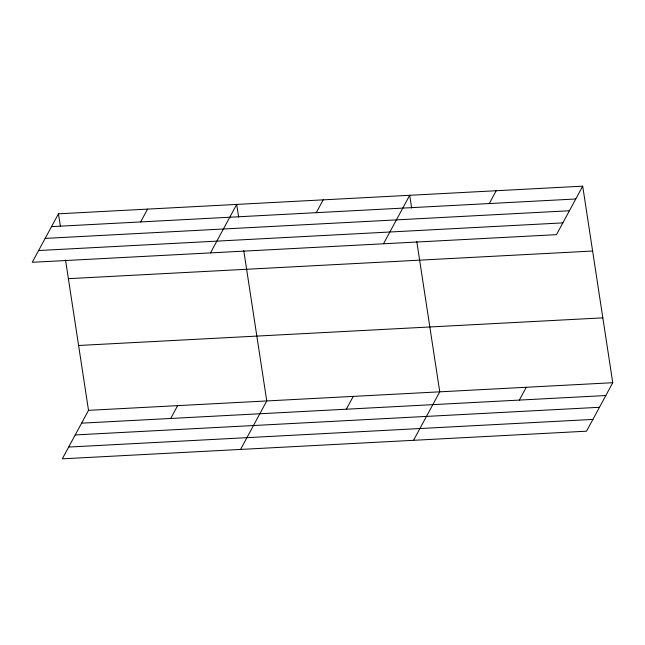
<?xml version="1.0" encoding="UTF-8"?>
<svg xmlns="http://www.w3.org/2000/svg" width="645" height="645" viewBox="0 0 645 645"><rect width="100%" height="100%" fill="white"/><g stroke="black" fill="none" stroke-linecap="round" stroke-linejoin="round"><path stroke-width="0.97" d="M58.461 213.809L32.25 262.289L556.482 234.659L582.701 186.171L58.461 213.809L60.42 226.58M140.65 221.928L147.584 209.109M65.524 259.991L88.518 410.341L62.299 458.829L586.539 431.191L612.75 382.711L582.701 186.171M210.488 252.896L236.707 204.417L238.658 217.188M170.707 418.46L177.633 405.641M316.268 212.673L323.201 199.853M240.545 449.428L266.756 400.948L243.77 250.599M383.485 243.778L409.704 195.298L411.655 208.069M346.325 409.204L353.258 396.385M489.265 203.554L496.199 190.735M413.542 440.309L439.753 391.829L416.767 241.48M519.322 400.085L526.255 387.266M51.536 226.629L575.767 198.991M45.166 238.4L569.406 210.762M38.611 250.526L562.843 222.888M68.378 278.664L592.618 251.034M78.601 345.486L602.833 317.856M88.518 410.341L612.75 382.711M81.584 423.16L605.816 395.53M75.223 434.932L599.455 407.293M68.668 447.058L592.9 419.419"/></g></svg>
